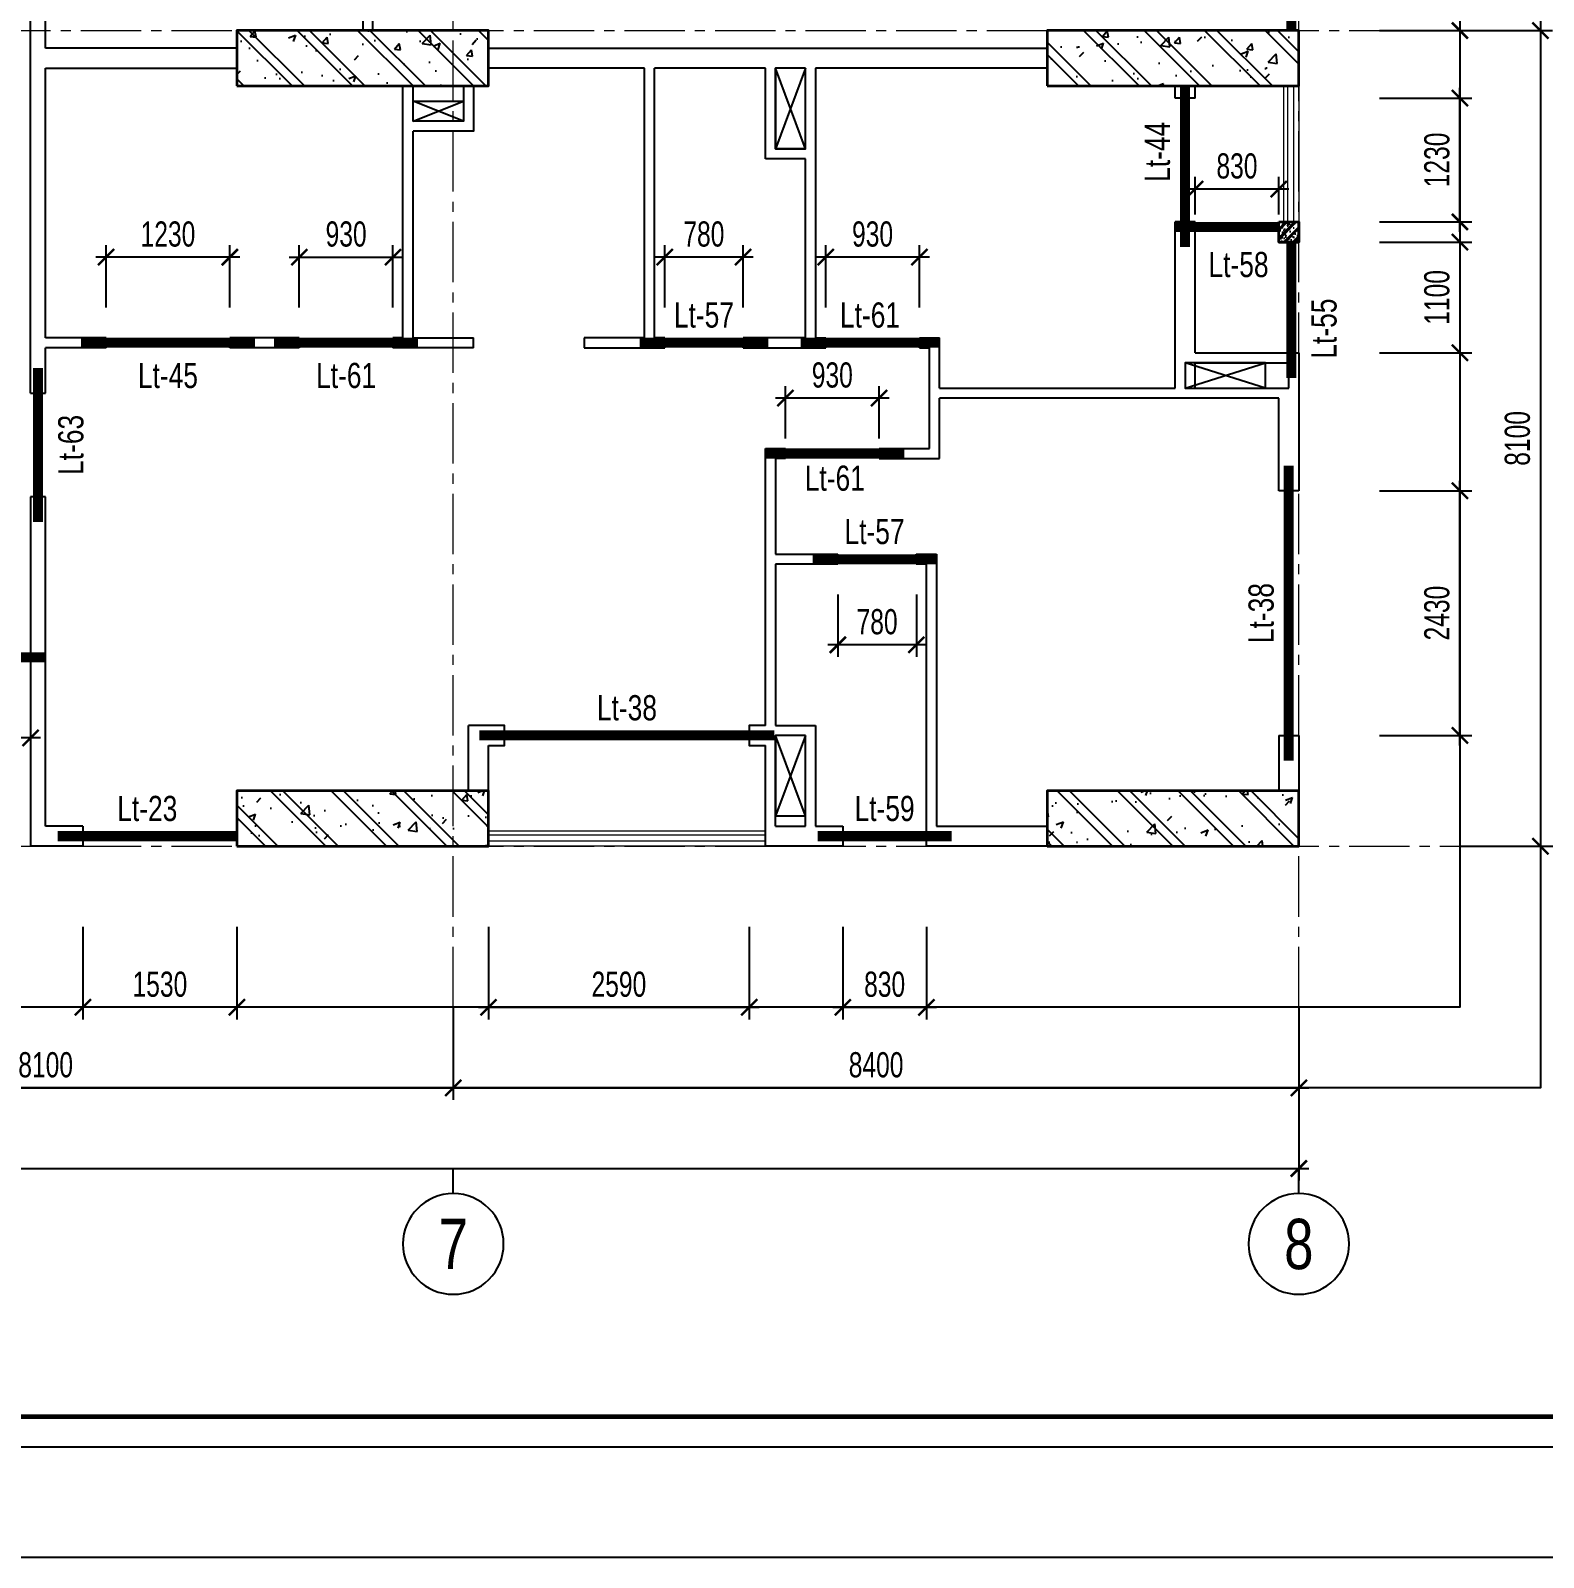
# Model space of a CAD drawing. Header units: millimetres. Extents: x 0 to 84100, y 0 to 158663.
# Drawn here: x 54721 to 69751, y 39863 to 55026 of the extents above; entities that cross this region are included whole.
import ezdxf
from ezdxf.enums import TextEntityAlignment as Align

# ---------------------------------------------------------------- set-up
doc = ezdxf.new("R2010")
doc.units = ezdxf.units.MM
doc.header["$LTSCALE"] = 800
doc.header["$MEASUREMENT"] = 0
doc.linetypes.add('CENTER2', pattern=[1.125, 0.75, -0.125, 0.125, -0.125])
doc.layers.get('DEFPOINTS').update_dxf_attribs({"color": 87})
for name, color, linetype, lineweight in [('02.CDC.DIM', 1, 'Continuous', 20), ('CDC.01.AXIS', 160, 'CENTER2', 13), ('CDC.09.COLUMN', 4, 'Continuous', 35), ('CDC.11.NOTE', 8, 'Continuous', 18)]:
    doc.layers.add(name, color=color, linetype=linetype, lineweight=lineweight)
for name, color, linetype in [('CDC-KHUNGTEN', 9, 'Continuous'), ('CDC.02.DIM', 1, 'Continuous'), ('CDC.03.BORDER', 3, 'Continuous'), ('CDC.06.TEXT', 2, 'Continuous'), ('CDC.10.HATCH', 9, 'Continuous'), ('KCS_LANH_TO', 3, 'Continuous'), ('new bloc sdfasdfk$0$KT-CTN', 3, 'Continuous')]:
    doc.layers.add(name, color=color, linetype=linetype)
doc.layers.add('CDC.15.NOPLOT', color=87, linetype='Continuous', plot=False)
doc.styles.add('BIGTEXT', font='arial.ttf', dxfattribs={"width": 0.8})
doc.styles.add('KCS_SMTEXT', font='arial.ttf', dxfattribs={"width": 0.7})
doc.dimstyles.new('KCS_DIM100', dxfattribs={"dimscale": 100, "dimtxt": 2.5, "dimasz": 1.6, "dimexe": 1.2, "dimexo": 0, "dimgap": 1, "dimtad": 1, "dimdec": 0, "dimzin": 0, "dimdsep": 46, "dimtxsty": 'KCS_SMTEXT', "dimblk": 'ARCHTICK', "dimcen": 0, "dimdle": 1, "dimclrd": 1, "dimclre": 1, "dimclrt": 2, "dimadec": 0, "dimazin": 0, "dimtfac": 1, "dimtdec": 0, "dimtix": 1, "dimtmove": 2, "dimatfit": 3, "dimfxl": 1, "dimtolj": 1, "dimtzin": 0, "dimarcsym": 0})
pattern_1 = [(50, (0, 0), (717.26, -62.752), [75, -825]), (355, (0, 0), (-138.751, 752.192), [60, -660]), (100.4514, (59.8, -5.2), (578.509, 689.4395), [63.74, -701.142]), (46.1842, (0, 200), (1067.241, -165.519), [112.5, -1237.5]), (96.6356, (88.9, 186.2), (934.663, 974.118), [95.61, -1051.713]), (351.1842, (0, 200), (934.662, 974.119), [90, -990]), (21, (100, 150), (596.907, -402.619), [75, -825]), (226, (100, 150), (671.882, -365.54), [60, -660]), (71.4514, (149.74, 116.45), (840.223, 322.5305), [63.74, -701.142]), (67.5, (0, 0), (-155.9162, 294.3745), [0, -652, 0, -670, 0, -662.5]), (4.5, (0, 0), (283.351, 380.1032), [0, -382, 0, -637, 0, -252.5]), (327.5, (-223, 0), (533.8224, -22.5549), [0, -250, 0, -780, 0, -1035]), (317.5, (-323, 0), (583.186, 100.105), [0, -325, 0, -518, 0, -735]), (315, (0, 0), (300.5204, 300.5204), []), (315, (0, 122.5), (300.5204, 300.5204), [])]

# ---------------------------------------------------------------- blocks, each defined once
blk = doc.blocks.new('TRUC9-31')
at = {"layer": 'CDC.10.HATCH', "ltscale": 0.5}
h = blk.add_hatch(dxfattribs=at)
h.set_pattern_fill('BETONG', color=256, scale=100, style=0, pattern_type=2)
h.set_pattern_definition(pattern_1)
h.paths.add_polyline_path([(49250, 7550), (49250, 8100), (47736, 8100), (46750, 8100), (46750, 7550)])
h = blk.add_hatch(dxfattribs=at)
h.set_pattern_fill('BETONG', color=256, scale=100, style=0, pattern_type=2)
h.set_pattern_definition(pattern_1)
h.paths.add_polyline_path([(57300, 7550), (57300, 8100), (55786, 8100), (54800, 8100), (54800, 7550)])
h = blk.add_hatch(dxfattribs=at)
h.set_pattern_fill('BETONG', color=256, scale=100, style=0, pattern_type=2)
h.set_pattern_definition(pattern_1)
h.paths.add_polyline_path([(49250, 0), (49250, 550), (47736, 550), (46750, 550), (46750, 0)])
h = blk.add_hatch(dxfattribs=at)
h.set_pattern_fill('BETONG', color=256, scale=100, style=0, pattern_type=2)
h.set_pattern_definition(pattern_1)
h.paths.add_polyline_path([(54800, 550), (54800, 0), (57300, 0), (57300, 553)])
at = {"layer": 'CDC.01.AXIS'}
for p, q in [((48900, -1600), (48900, 50200)), ((57300, -1600), (57300, 50200)), ((-1600, 8100), (58900, 8100)), ((-1600, 0), (58900, 0))]:
    blk.add_line(p, q, dxfattribs=at)
at = {"layer": 'CDC.09.COLUMN'}
for points in [[(46750, 7550), (49250, 7550), (49250, 8100), (46750, 8100)], [(54800, 7550), (57300, 7550), (57300, 8100), (54800, 8100)], [(46750, 0), (49250, 0), (49250, 550), (46750, 550)], [(54800, 0), (57300, 0), (57300, 550), (54800, 550)]]:
    blk.add_lwpolyline(points, close=True, dxfattribs=at)
blk = doc.blocks.new('new bloc sdfasdfk$0$ktn tang can ho')
at = {"layer": 'new bloc sdfasdfk$0$KT-CTN'}
for p, q in [((35900, -1175), (35600, -375)), ((35900, -375), (35600, -1175)), ((32500, -900), (32000, -700)), ((32000, -900), (32500, -700)), ((39670, -3550), (40470, -3300)), ((40470, -3550), (39670, -3300)), ((35900, -7800), (35600, -7000)), ((35900, -7000), (35600, -7800))]:
    blk.add_line(p, q, dxfattribs=at)
for points in [[(35900, -375), (35600, -375), (35600, -1175), (35900, -1175)], [(32500, -700), (32500, -900), (32000, -900), (32000, -700)], [(40470, -3550), (40470, -3300), (39670, -3300), (39670, -3550)], [(35900, -7000), (35600, -7000), (35600, -7800), (35900, -7800)]]:
    blk.add_lwpolyline(points, close=True, dxfattribs=at)
blk = doc.blocks.new('_ArchTick')
at = {"color": 0, "linetype": 'ByBlock', "const_width": 0.15}
blk.add_lwpolyline([(-0.5, -0.5), (0.5, 0.5)], dxfattribs=at)
blk = doc.blocks.new('*D83')
at = {"layer": 'CDC.02.DIM', "color": 1, "lineweight": -2, "ltscale": 0.5, "transparency": 16777216}
for p, q in [((68921, 63126), (69841, 63126)), ((69721, 63226), (69721, 54926)), ((68921, 55026), (69841, 55026))]:
    blk.add_line(p, q, dxfattribs=at)
at = {"layer": 'DEFPOINTS', "color": 0, "ltscale": 0.5, "transparency": 16777216}
for p in [(68921, 63126), (68921, 55026), (69721, 55026)]:
    blk.add_point(p, dxfattribs=at)
at = {"layer": 'CDC.02.DIM', "color": 1, "lineweight": -2, "ltscale": 0.5, "transparency": 16777216, "xscale": 160, "yscale": 160, "zscale": 160}
for p, rotation in [((69721, 63126), 90), ((69721, 55026), 270)]:
    blk.add_blockref('_ArchTick', p, dxfattribs=dict(at, rotation=rotation))
at = {"layer": 'CDC.02.DIM', "color": 2, "ltscale": 0.5, "transparency": 16777216, "insert": (69493, 59076), "char_height": 250, "attachment_point": 5, "rotation": 90, "style": 'KCS_SMTEXT'}
blk.add_mtext('\\A1;8100', dxfattribs=at)
blk = doc.blocks.new('*D84')
at = {"layer": 'CDC.02.DIM', "color": 1, "lineweight": -2, "ltscale": 0.5, "transparency": 16777216}
for p, q in [((69721, 55126), (69721, 46826)), ((68921, 55026), (69841, 55026)), ((68921, 46926), (69841, 46926))]:
    blk.add_line(p, q, dxfattribs=at)
at = {"layer": 'DEFPOINTS', "color": 0, "ltscale": 0.5, "transparency": 16777216}
for p in [(68921, 55026), (68921, 46926), (69721, 46926)]:
    blk.add_point(p, dxfattribs=at)
at = {"layer": 'CDC.02.DIM', "color": 1, "lineweight": -2, "ltscale": 0.5, "transparency": 16777216, "xscale": 160, "yscale": 160, "zscale": 160}
for p, rotation in [((69721, 55026), 90), ((69721, 46926), 270)]:
    blk.add_blockref('_ArchTick', p, dxfattribs=dict(at, rotation=rotation))
at = {"layer": 'CDC.02.DIM', "color": 2, "ltscale": 0.5, "transparency": 16777216, "insert": (69493, 50976), "char_height": 250, "attachment_point": 5, "rotation": 90, "style": 'KCS_SMTEXT'}
blk.add_mtext('\\A1;8100', dxfattribs=at)
blk = doc.blocks.new('*D90')
at = {"layer": 'CDC.02.DIM', "color": 1, "lineweight": -2, "ltscale": 0.5, "transparency": 16777216}
for p, q in [((50821, 45326), (50821, 44406)), ((58921, 45326), (58921, 44406)), ((50721, 44526), (59021, 44526))]:
    blk.add_line(p, q, dxfattribs=at)
at = {"layer": 'DEFPOINTS', "color": 0, "ltscale": 0.5, "transparency": 16777216}
for p in [(50821, 45326), (58921, 45326), (58921, 44526)]:
    blk.add_point(p, dxfattribs=at)
at = {"layer": 'CDC.02.DIM', "color": 1, "lineweight": -2, "ltscale": 0.5, "transparency": 16777216, "xscale": 160, "yscale": 160, "zscale": 160, "rotation": 180}
blk.add_blockref('_ArchTick', (50821, 44526), dxfattribs=at)
at = {"layer": 'CDC.02.DIM', "color": 1, "lineweight": -2, "ltscale": 0.5, "transparency": 16777216, "xscale": 160, "yscale": 160, "zscale": 160}
blk.add_blockref('_ArchTick', (58921, 44526), dxfattribs=at)
at = {"layer": 'CDC.02.DIM', "color": 2, "ltscale": 0.5, "transparency": 16777216, "insert": (54871, 44754), "char_height": 250, "attachment_point": 5, "style": 'KCS_SMTEXT'}
blk.add_mtext('\\A1;8100', dxfattribs=at)
blk = doc.blocks.new('*D91')
at = {"layer": 'CDC.02.DIM', "color": 1, "lineweight": -2, "ltscale": 0.5, "transparency": 16777216}
for p, q in [((58921, 45326), (58921, 44406)), ((67321, 45326), (67321, 44406)), ((58821, 44526), (67421, 44526))]:
    blk.add_line(p, q, dxfattribs=at)
at = {"layer": 'DEFPOINTS', "color": 0, "ltscale": 0.5, "transparency": 16777216}
for p in [(58921, 45326), (67321, 45326), (67321, 44526)]:
    blk.add_point(p, dxfattribs=at)
at = {"layer": 'CDC.02.DIM', "color": 1, "lineweight": -2, "ltscale": 0.5, "transparency": 16777216, "xscale": 160, "yscale": 160, "zscale": 160, "rotation": 180}
blk.add_blockref('_ArchTick', (58921, 44526), dxfattribs=at)
at = {"layer": 'CDC.02.DIM', "color": 1, "lineweight": -2, "ltscale": 0.5, "transparency": 16777216, "xscale": 160, "yscale": 160, "zscale": 160}
blk.add_blockref('_ArchTick', (67321, 44526), dxfattribs=at)
at = {"layer": 'CDC.02.DIM', "color": 2, "ltscale": 0.5, "transparency": 16777216, "insert": (63121, 44754), "char_height": 250, "attachment_point": 5, "style": 'KCS_SMTEXT'}
blk.add_mtext('\\A1;8400', dxfattribs=at)
blk = doc.blocks.new('*D98')
at = {"layer": 'CDC.02.DIM', "color": 1, "lineweight": -2, "ltscale": 0.5, "transparency": 16777216}
for p, q in [((70721, 46826), (70721, 95626)), ((68921, 95526), (70841, 95526)), ((68921, 46926), (70841, 46926))]:
    blk.add_line(p, q, dxfattribs=at)
at = {"layer": 'DEFPOINTS', "color": 0, "ltscale": 0.5, "transparency": 16777216}
for p in [(68921, 95526), (70721, 95526), (68921, 46926)]:
    blk.add_point(p, dxfattribs=at)
at = {"layer": 'CDC.02.DIM', "color": 1, "lineweight": -2, "ltscale": 0.5, "transparency": 16777216, "xscale": 160, "yscale": 160, "zscale": 160}
for p, rotation in [((70721, 95526), 90), ((70721, 46926), 270)]:
    blk.add_blockref('_ArchTick', p, dxfattribs=dict(at, rotation=rotation))
at = {"layer": 'CDC.02.DIM', "color": 2, "ltscale": 0.5, "transparency": 16777216, "insert": (70493, 71226), "char_height": 250, "attachment_point": 5, "rotation": 90, "style": 'KCS_SMTEXT'}
blk.add_mtext('\\A1;48600', dxfattribs=at)
blk = doc.blocks.new('*D100')
at = {"layer": 'CDC.02.DIM', "color": 1, "lineweight": -2, "ltscale": 0.5, "transparency": 16777216}
for p, q in [((10021, 45326), (10021, 43606)), ((67321, 45326), (67321, 43606)), ((9921, 43726), (67421, 43726))]:
    blk.add_line(p, q, dxfattribs=at)
at = {"layer": 'DEFPOINTS', "color": 0, "ltscale": 0.5, "transparency": 16777216}
for p in [(10021, 45326), (67321, 45326), (67321, 43726)]:
    blk.add_point(p, dxfattribs=at)
at = {"layer": 'CDC.02.DIM', "color": 1, "lineweight": -2, "ltscale": 0.5, "transparency": 16777216, "xscale": 160, "yscale": 160, "zscale": 160, "rotation": 180}
blk.add_blockref('_ArchTick', (10021, 43726), dxfattribs=at)
at = {"layer": 'CDC.02.DIM', "color": 1, "lineweight": -2, "ltscale": 0.5, "transparency": 16777216, "xscale": 160, "yscale": 160, "zscale": 160}
blk.add_blockref('_ArchTick', (67321, 43726), dxfattribs=at)
at = {"layer": 'CDC.02.DIM', "color": 2, "ltscale": 0.5, "transparency": 16777216, "insert": (38671, 43954), "char_height": 250, "attachment_point": 5, "style": 'KCS_SMTEXT'}
blk.add_mtext('\\A1;57300', dxfattribs=at)
blk = doc.blocks.new('*D174')
at = {"layer": 'CDC.02.DIM', "color": 1, "lineweight": -2, "ltscale": 0.5, "transparency": 16777216}
for p, q in [((68121, 56126), (69041, 56126)), ((68921, 56226), (68921, 54926)), ((68121, 55026), (69041, 55026))]:
    blk.add_line(p, q, dxfattribs=at)
at = {"layer": 'DEFPOINTS', "color": 0, "ltscale": 0.5, "transparency": 16777216}
for p in [(68121, 56126), (68121, 55026), (68921, 55026)]:
    blk.add_point(p, dxfattribs=at)
at = {"layer": 'CDC.02.DIM', "color": 1, "lineweight": -2, "ltscale": 0.5, "transparency": 16777216, "xscale": 160, "yscale": 160, "zscale": 160}
for p, rotation in [((68921, 56126), 90), ((68921, 55026), 270)]:
    blk.add_blockref('_ArchTick', p, dxfattribs=dict(at, rotation=rotation))
at = {"layer": 'CDC.02.DIM', "color": 2, "ltscale": 0.5, "transparency": 16777216, "insert": (68693, 55576), "char_height": 250, "attachment_point": 5, "rotation": 90, "style": 'KCS_SMTEXT'}
blk.add_mtext('\\A1;1100', dxfattribs=at)
blk = doc.blocks.new('*D175')
at = {"layer": 'CDC.02.DIM', "color": 1, "lineweight": -2, "ltscale": 0.5, "transparency": 16777216}
for p, q in [((68921, 53026), (68921, 54456)), ((68121, 54356), (69041, 54356)), ((68121, 53126), (69041, 53126))]:
    blk.add_line(p, q, dxfattribs=at)
at = {"layer": 'DEFPOINTS', "color": 0, "ltscale": 0.5, "transparency": 16777216}
for p in [(68121, 54356), (68921, 54356), (68121, 53126)]:
    blk.add_point(p, dxfattribs=at)
at = {"layer": 'CDC.02.DIM', "color": 1, "lineweight": -2, "ltscale": 0.5, "transparency": 16777216, "xscale": 160, "yscale": 160, "zscale": 160}
for p, rotation in [((68921, 54356), 90), ((68921, 53126), 270)]:
    blk.add_blockref('_ArchTick', p, dxfattribs=dict(at, rotation=rotation))
at = {"layer": 'CDC.02.DIM', "color": 2, "ltscale": 0.5, "transparency": 16777216, "insert": (68693, 53741), "char_height": 250, "attachment_point": 5, "rotation": 90, "style": 'KCS_SMTEXT'}
blk.add_mtext('\\A1;1230', dxfattribs=at)
blk = doc.blocks.new('*D176')
at = {"layer": 'CDC.02.DIM', "color": 1, "lineweight": -2, "ltscale": 0.5, "transparency": 16777216}
for p, q in [((68121, 52926), (69041, 52926)), ((68921, 53026), (68921, 51726)), ((68121, 51826), (69041, 51826))]:
    blk.add_line(p, q, dxfattribs=at)
at = {"layer": 'DEFPOINTS', "color": 0, "ltscale": 0.5, "transparency": 16777216}
for p in [(68121, 52926), (68121, 51826), (68921, 51826)]:
    blk.add_point(p, dxfattribs=at)
at = {"layer": 'CDC.02.DIM', "color": 1, "lineweight": -2, "ltscale": 0.5, "transparency": 16777216, "xscale": 160, "yscale": 160, "zscale": 160}
for p, rotation in [((68921, 52926), 90), ((68921, 51826), 270)]:
    blk.add_blockref('_ArchTick', p, dxfattribs=dict(at, rotation=rotation))
at = {"layer": 'CDC.02.DIM', "color": 2, "ltscale": 0.5, "transparency": 16777216, "insert": (68693, 52376), "char_height": 250, "attachment_point": 5, "rotation": 90, "style": 'KCS_SMTEXT'}
blk.add_mtext('\\A1;1100', dxfattribs=at)
blk = doc.blocks.new('*D177')
at = {"layer": 'CDC.02.DIM', "color": 1, "lineweight": -2, "ltscale": 0.5, "transparency": 16777216}
for p, q in [((68921, 47926), (68921, 50556)), ((68121, 50456), (69041, 50456)), ((68121, 48026), (69041, 48026))]:
    blk.add_line(p, q, dxfattribs=at)
at = {"layer": 'DEFPOINTS', "color": 0, "ltscale": 0.5, "transparency": 16777216}
for p in [(68121, 50456), (68921, 50456), (68121, 48026)]:
    blk.add_point(p, dxfattribs=at)
at = {"layer": 'CDC.02.DIM', "color": 1, "lineweight": -2, "ltscale": 0.5, "transparency": 16777216, "xscale": 160, "yscale": 160, "zscale": 160}
for p, rotation in [((68921, 50456), 90), ((68921, 48026), 270)]:
    blk.add_blockref('_ArchTick', p, dxfattribs=dict(at, rotation=rotation))
at = {"layer": 'CDC.02.DIM', "color": 2, "ltscale": 0.5, "transparency": 16777216, "insert": (68693, 49241), "char_height": 250, "attachment_point": 5, "rotation": 90, "style": 'KCS_SMTEXT'}
blk.add_mtext('\\A1;2430', dxfattribs=at)
blk = doc.blocks.new('*D187')
at = {"layer": 'CDC.02.DIM', "color": 1, "lineweight": -2, "transparency": 16777216}
for p, q in [((61900, 52776), (60921, 52776)), ((61021, 52276), (61021, 52896)), ((61800, 52276), (61800, 52896))]:
    blk.add_line(p, q, dxfattribs=at)
at = {"layer": 'DEFPOINTS', "color": 0, "transparency": 16777216}
for p in [(61021, 52776), (61021, 52276), (61800, 52276)]:
    blk.add_point(p, dxfattribs=at)
at = {"layer": 'CDC.02.DIM', "color": 1, "lineweight": -2, "transparency": 16777216, "xscale": 160, "yscale": 160, "zscale": 160, "rotation": 180}
blk.add_blockref('_ArchTick', (61021, 52776), dxfattribs=at)
at = {"layer": 'CDC.02.DIM', "color": 1, "lineweight": -2, "transparency": 16777216, "xscale": 160, "yscale": 160, "zscale": 160}
blk.add_blockref('_ArchTick', (61800, 52776), dxfattribs=at)
at = {"layer": 'CDC.02.DIM', "color": 2, "transparency": 16777216, "insert": (61410, 53004), "char_height": 250, "attachment_point": 5, "style": 'KCS_SMTEXT'}
blk.add_mtext('\\A1;780', dxfattribs=at)
blk = doc.blocks.new('*D188')
at = {"layer": 'CDC.02.DIM', "color": 1, "lineweight": -2, "transparency": 16777216}
for p, q in [((63651, 52776), (62521, 52776)), ((62621, 52276), (62621, 52896)), ((63551, 52276), (63551, 52896))]:
    blk.add_line(p, q, dxfattribs=at)
at = {"layer": 'DEFPOINTS', "color": 0, "transparency": 16777216}
for p in [(62621, 52776), (62621, 52276), (63551, 52276)]:
    blk.add_point(p, dxfattribs=at)
at = {"layer": 'CDC.02.DIM', "color": 1, "lineweight": -2, "transparency": 16777216, "xscale": 160, "yscale": 160, "zscale": 160, "rotation": 180}
blk.add_blockref('_ArchTick', (62621, 52776), dxfattribs=at)
at = {"layer": 'CDC.02.DIM', "color": 1, "lineweight": -2, "transparency": 16777216, "xscale": 160, "yscale": 160, "zscale": 160}
blk.add_blockref('_ArchTick', (63551, 52776), dxfattribs=at)
at = {"layer": 'CDC.02.DIM', "color": 2, "transparency": 16777216, "insert": (63086, 53004), "char_height": 250, "attachment_point": 5, "style": 'KCS_SMTEXT'}
blk.add_mtext('\\A1;930', dxfattribs=at)
blk = doc.blocks.new('*D192')
at = {"layer": 'CDC.02.DIM', "color": 1, "lineweight": -2, "transparency": 16777216}
for p, q in [((56801, 52776), (55371, 52776)), ((55471, 52276), (55471, 52896)), ((56701, 52276), (56701, 52896))]:
    blk.add_line(p, q, dxfattribs=at)
at = {"layer": 'DEFPOINTS', "color": 0, "transparency": 16777216}
for p in [(55471, 52776), (55471, 52276), (56701, 52276)]:
    blk.add_point(p, dxfattribs=at)
at = {"layer": 'CDC.02.DIM', "color": 1, "lineweight": -2, "transparency": 16777216, "xscale": 160, "yscale": 160, "zscale": 160, "rotation": 180}
blk.add_blockref('_ArchTick', (55471, 52776), dxfattribs=at)
at = {"layer": 'CDC.02.DIM', "color": 1, "lineweight": -2, "transparency": 16777216, "xscale": 160, "yscale": 160, "zscale": 160}
blk.add_blockref('_ArchTick', (56701, 52776), dxfattribs=at)
at = {"layer": 'CDC.02.DIM', "color": 2, "transparency": 16777216, "insert": (56086, 53004), "char_height": 250, "attachment_point": 5, "style": 'KCS_SMTEXT'}
blk.add_mtext('\\A1;1230', dxfattribs=at)
blk = doc.blocks.new('*D193')
at = {"layer": 'CDC.02.DIM', "color": 1, "lineweight": -2, "transparency": 16777216}
for p, q in [((57291, 52776), (58421, 52776)), ((57391, 52276), (57391, 52896)), ((58321, 52276), (58321, 52896))]:
    blk.add_line(p, q, dxfattribs=at)
at = {"layer": 'DEFPOINTS', "color": 0, "transparency": 16777216}
for p in [(58321, 52776), (57391, 52276), (58321, 52276)]:
    blk.add_point(p, dxfattribs=at)
at = {"layer": 'CDC.02.DIM', "color": 1, "lineweight": -2, "transparency": 16777216, "xscale": 160, "yscale": 160, "zscale": 160, "rotation": 180}
blk.add_blockref('_ArchTick', (57391, 52776), dxfattribs=at)
at = {"layer": 'CDC.02.DIM', "color": 1, "lineweight": -2, "transparency": 16777216, "xscale": 160, "yscale": 160, "zscale": 160}
blk.add_blockref('_ArchTick', (58321, 52776), dxfattribs=at)
at = {"layer": 'CDC.02.DIM', "color": 2, "transparency": 16777216, "insert": (57856, 53004), "char_height": 250, "attachment_point": 5, "style": 'KCS_SMTEXT'}
blk.add_mtext('\\A1;930', dxfattribs=at)
blk = doc.blocks.new('*D194')
at = {"layer": 'CDC.02.DIM', "color": 1, "lineweight": -2, "ltscale": 0.5, "transparency": 16777216}
for p, q in [((59271, 46126), (59271, 45206)), ((61861, 46126), (61861, 45206)), ((59171, 45326), (61961, 45326))]:
    blk.add_line(p, q, dxfattribs=at)
at = {"layer": 'DEFPOINTS', "color": 0, "ltscale": 0.5, "transparency": 16777216}
for p in [(59271, 46126), (61861, 46126), (61861, 45326)]:
    blk.add_point(p, dxfattribs=at)
at = {"layer": 'CDC.02.DIM', "color": 1, "lineweight": -2, "ltscale": 0.5, "transparency": 16777216, "xscale": 160, "yscale": 160, "zscale": 160, "rotation": 180}
blk.add_blockref('_ArchTick', (59271, 45326), dxfattribs=at)
at = {"layer": 'CDC.02.DIM', "color": 1, "lineweight": -2, "ltscale": 0.5, "transparency": 16777216, "xscale": 160, "yscale": 160, "zscale": 160}
blk.add_blockref('_ArchTick', (61861, 45326), dxfattribs=at)
at = {"layer": 'CDC.02.DIM', "color": 2, "ltscale": 0.5, "transparency": 16777216, "insert": (60566, 45554), "char_height": 250, "attachment_point": 5, "style": 'KCS_SMTEXT'}
blk.add_mtext('\\A1;2590', dxfattribs=at)
blk = doc.blocks.new('*D195')
at = {"layer": 'CDC.02.DIM', "color": 1, "lineweight": -2, "ltscale": 0.5, "transparency": 16777216}
for p, q in [((62791, 46126), (62791, 45206)), ((63621, 46126), (63621, 45206)), ((62691, 45326), (63721, 45326))]:
    blk.add_line(p, q, dxfattribs=at)
at = {"layer": 'DEFPOINTS', "color": 0, "ltscale": 0.5, "transparency": 16777216}
for p in [(62791, 46126), (63621, 46126), (63621, 45326)]:
    blk.add_point(p, dxfattribs=at)
at = {"layer": 'CDC.02.DIM', "color": 1, "lineweight": -2, "ltscale": 0.5, "transparency": 16777216, "xscale": 160, "yscale": 160, "zscale": 160, "rotation": 180}
blk.add_blockref('_ArchTick', (62791, 45326), dxfattribs=at)
at = {"layer": 'CDC.02.DIM', "color": 1, "lineweight": -2, "ltscale": 0.5, "transparency": 16777216, "xscale": 160, "yscale": 160, "zscale": 160}
blk.add_blockref('_ArchTick', (63621, 45326), dxfattribs=at)
at = {"layer": 'CDC.02.DIM', "color": 2, "ltscale": 0.5, "transparency": 16777216, "insert": (63206, 45554), "char_height": 250, "attachment_point": 5, "style": 'KCS_SMTEXT'}
blk.add_mtext('\\A1;830', dxfattribs=at)
blk = doc.blocks.new('*D196')
at = {"layer": 'CDC.02.DIM', "color": 1, "lineweight": -2, "ltscale": 0.5, "transparency": 16777216}
for p, q in [((55241, 46126), (55241, 45206)), ((56771, 46126), (56771, 45206)), ((56871, 45326), (55141, 45326))]:
    blk.add_line(p, q, dxfattribs=at)
at = {"layer": 'DEFPOINTS', "color": 0, "ltscale": 0.5, "transparency": 16777216}
for p in [(55241, 46126), (56771, 46126), (55241, 45326)]:
    blk.add_point(p, dxfattribs=at)
at = {"layer": 'CDC.02.DIM', "color": 1, "lineweight": -2, "ltscale": 0.5, "transparency": 16777216, "xscale": 160, "yscale": 160, "zscale": 160, "rotation": 180}
blk.add_blockref('_ArchTick', (55241, 45326), dxfattribs=at)
at = {"layer": 'CDC.02.DIM', "color": 1, "lineweight": -2, "ltscale": 0.5, "transparency": 16777216, "xscale": 160, "yscale": 160, "zscale": 160}
blk.add_blockref('_ArchTick', (56771, 45326), dxfattribs=at)
at = {"layer": 'CDC.02.DIM', "color": 2, "ltscale": 0.5, "transparency": 16777216, "insert": (56006, 45554), "char_height": 250, "attachment_point": 5, "style": 'KCS_SMTEXT'}
blk.add_mtext('\\A1;1530', dxfattribs=at)
blk = doc.blocks.new('*D248')
at = {"layer": 'CDC.02.DIM', "color": 1, "lineweight": -2, "transparency": 16777216}
for p, q in [((66291, 53198), (66291, 53572)), ((67121, 53198), (67121, 53572)), ((67221, 53452), (66191, 53452))]:
    blk.add_line(p, q, dxfattribs=at)
at = {"layer": 'DEFPOINTS', "color": 0, "transparency": 16777216}
for p in [(66291, 53452), (66291, 53198), (67121, 53198)]:
    blk.add_point(p, dxfattribs=at)
at = {"layer": 'CDC.02.DIM', "color": 1, "lineweight": -2, "transparency": 16777216, "xscale": 160, "yscale": 160, "zscale": 160, "rotation": 180}
blk.add_blockref('_ArchTick', (66291, 53452), dxfattribs=at)
at = {"layer": 'CDC.02.DIM', "color": 1, "lineweight": -2, "transparency": 16777216, "xscale": 160, "yscale": 160, "zscale": 160}
blk.add_blockref('_ArchTick', (67121, 53452), dxfattribs=at)
at = {"layer": 'CDC.02.DIM', "color": 2, "transparency": 16777216, "insert": (66706, 53680), "char_height": 250, "attachment_point": 5, "style": 'KCS_SMTEXT'}
blk.add_mtext('\\A1;830', dxfattribs=at)
blk = doc.blocks.new('*D249')
at = {"layer": 'CDC.02.DIM', "color": 1, "lineweight": -2, "transparency": 16777216}
for p, q in [((62741, 49426), (62741, 48806)), ((63521, 49426), (63521, 48806)), ((63621, 48926), (62641, 48926))]:
    blk.add_line(p, q, dxfattribs=at)
at = {"layer": 'DEFPOINTS', "color": 0, "transparency": 16777216}
for p in [(62741, 49426), (63521, 49426), (62741, 48926)]:
    blk.add_point(p, dxfattribs=at)
at = {"layer": 'CDC.02.DIM', "color": 1, "lineweight": -2, "transparency": 16777216, "xscale": 160, "yscale": 160, "zscale": 160, "rotation": 180}
blk.add_blockref('_ArchTick', (62741, 48926), dxfattribs=at)
at = {"layer": 'CDC.02.DIM', "color": 1, "lineweight": -2, "transparency": 16777216, "xscale": 160, "yscale": 160, "zscale": 160}
blk.add_blockref('_ArchTick', (63521, 48926), dxfattribs=at)
at = {"layer": 'CDC.02.DIM', "color": 2, "transparency": 16777216, "insert": (63131, 49154), "char_height": 250, "attachment_point": 5, "style": 'KCS_SMTEXT'}
blk.add_mtext('\\A1;780', dxfattribs=at)
blk = doc.blocks.new('*D250')
at = {"layer": 'CDC.02.DIM', "color": 1, "lineweight": -2, "transparency": 16777216}
for p, q in [((62221, 50976), (62221, 51496)), ((63151, 50976), (63151, 51496)), ((63251, 51376), (62121, 51376))]:
    blk.add_line(p, q, dxfattribs=at)
at = {"layer": 'DEFPOINTS', "color": 0, "transparency": 16777216}
for p in [(62221, 51376), (62221, 50976), (63151, 50976)]:
    blk.add_point(p, dxfattribs=at)
at = {"layer": 'CDC.02.DIM', "color": 1, "lineweight": -2, "transparency": 16777216, "xscale": 160, "yscale": 160, "zscale": 160, "rotation": 180}
blk.add_blockref('_ArchTick', (62221, 51376), dxfattribs=at)
at = {"layer": 'CDC.02.DIM', "color": 1, "lineweight": -2, "transparency": 16777216, "xscale": 160, "yscale": 160, "zscale": 160}
blk.add_blockref('_ArchTick', (63151, 51376), dxfattribs=at)
at = {"layer": 'CDC.02.DIM', "color": 2, "transparency": 16777216, "insert": (62686, 51604), "char_height": 250, "attachment_point": 5, "style": 'KCS_SMTEXT'}
blk.add_mtext('\\A1;930', dxfattribs=at)
blk = doc.blocks.new('*D373')
at = {"layer": 'CDC.02.DIM', "color": 1, "lineweight": -2, "transparency": 16777216}
for p, q in [((52921, 48501), (52921, 47881)), ((54721, 48501), (54721, 47881)), ((54821, 48001), (52821, 48001))]:
    blk.add_line(p, q, dxfattribs=at)
at = {"layer": 'DEFPOINTS', "color": 0, "transparency": 16777216}
for p in [(52921, 48501), (54721, 48501), (52921, 48001)]:
    blk.add_point(p, dxfattribs=at)
at = {"layer": 'CDC.02.DIM', "color": 1, "lineweight": -2, "transparency": 16777216, "xscale": 160, "yscale": 160, "zscale": 160, "rotation": 180}
blk.add_blockref('_ArchTick', (52921, 48001), dxfattribs=at)
at = {"layer": 'CDC.02.DIM', "color": 1, "lineweight": -2, "transparency": 16777216, "xscale": 160, "yscale": 160, "zscale": 160}
blk.add_blockref('_ArchTick', (54721, 48001), dxfattribs=at)
at = {"layer": 'CDC.02.DIM', "color": 2, "transparency": 16777216, "insert": (53821, 48229), "char_height": 250, "attachment_point": 5, "style": 'KCS_SMTEXT'}
blk.add_mtext('\\A1;1800', dxfattribs=at)
blk = doc.blocks.new('_Axis name')
at = {"layer": 'CDC.02.DIM'}
blk.add_line((0, 2.5), (0, 0), dxfattribs=at)
blk.add_circle((0, 7.5), 5, dxfattribs=at)
at = {"layer": 'CDC.02.DIM', "style": 'BIGTEXT', "width": 0.75}
blk.add_attdef('.', text='', height=5, dxfattribs=at).set_placement((0, 7.5), align=Align.MIDDLE)
blk = doc.blocks.new('Khung tên chuẩn')
at = {"layer": 'CDC-KHUNGTEN', "color": 8}
blk.add_lwpolyline([(75096, 1100), (83000, 1100), (83000, 58300), (3000, 58300), (3000, 1100), (75096, 1100)], dxfattribs=at)
at = {"layer": 'CDC-KHUNGTEN', "color": 255, "lineweight": 60}
blk.add_lwpolyline([(74900, 1400), (74900, 58000), (3300, 58000), (3300, 1400), (74900, 1400)], close=True, dxfattribs=at)
at = {"layer": 'DEFPOINTS', "color": 1, "ltscale": 0.2}
blk.add_lwpolyline([(0, 0), (0, 59400), (84100, 59400), (84100, 0), (0, 0)], close=True, dxfattribs=at)

msp = doc.modelspace()

# ---------------------------------------------------------------- hatches: boundary and pattern name
at = {"layer": 'CDC.10.HATCH', "ltscale": 0.5}
h = msp.add_hatch(dxfattribs=at)
h.set_pattern_fill('DANG-01', color=256, scale=15, style=0, pattern_type=2)
h.set_pattern_definition([(50, (-4004496.45, -484187.52), (107.5890274, -9.4128202), [11.25, -123.75]), (355, (-4004496.45, -484187.52), (-20.8127, 112.82882), [9, -99]), (100.4514, (-4004487.49, -484188.31), (86.7764073, 103.4159313), [9.5610285, -105.1713168]), (46.1842, (-4004496.45, -484157.52), (160.0861573, -24.827852), [16.875, -185.625]), (96.6356, (-4004483.11, -484159.6), (140.199406, 146.1176806), [14.341543, -157.75695]), (351.1842, (-4004496.45, -484157.52), (140.199292, 146.11779), [13.5, -148.5]), (21, (-4004481.45, -484165.02), (89.5360578, -60.3928336), [11.25, -123.75]), (326, (-4004481.45, -484165.02), (36.4972998, 108.7725068), [9, -99]), (71.4514, (-4004473.99, -484170.06), (126.0333943, 48.3795745), [9.5610285, -105.1713168]), (37.5, (-4004496.45, -484187.524), (1.8239783, 49.93407807), [0, -97.8, 0, -100.5, 0, -99.375]), (7.5, (-4004496.45, -484187.524), (39.4604306, 59.1617568), [0, -57.3, 0, -95.55, 0, -37.875]), (327.5, (-4004529.9, -484187.524), (80.07336543, -3.38323076), [0, -37.5, 0, -117, 0, -155.25]), (317.5, (-4004544.9, -484187.524), (87.4779254, 15.0157473), [0, -48.75, 0, -77.7, 0, -110.25]), (45, (-4004496.45, -484187.524), (-45.0780573, 45.0780573), []), (45, (-4004496.45, -484169.15), (-45.0780573, 45.0780573), [])])
h.paths.add_polyline_path([(67120.7, 53126.2), (67320.7, 53126.2), (67320.7, 52926.2), (67120.7, 52926.2)])

# ---------------------------------------------------------------- linework, layer by layer
at = {"layer": 'CDC.03.BORDER'}
for p, q in [((54720.7, 51426.1), (54720.7, 58221.1)), ((58120.7, 55026.1), (58120.7, 57951.1)), ((58020.7, 57851.1), (58020.7, 55026.1)), ((54870.7, 54851.1), (54870.7, 57471.1)), ((58020.7, 55026.1), (56770.7, 55026.1)), ((56770.7, 55026.1), (56770.7, 54851.1)), ((58120.7, 55026.1), (59270.7, 55026.1)), ((59270.7, 54851.1), (59270.7, 55026.1)), ((56770.7, 54851.1), (54870.7, 54851.1)), ((56770.7, 54851.1), (54870.7, 54851.1)), ((59270.7, 54651.1), (59270.7, 54851.1)), ((64820.7, 54851.1), (64820.7, 54651.1)), ((54870.7, 54651.1), (56770.7, 54651.1)), ((54870.7, 51976.1), (54870.7, 54651.1)), ((60820.7, 54651.1), (59270.7, 54651.1)), ((60820.7, 51976.1), (60820.7, 54651.1)), ((62020.7, 54651.1), (60920.7, 54651.1)), ((60920.7, 51976.1), (60920.7, 54651.1)), ((62020.7, 53751.1), (62020.7, 54651.1)), ((62420.7, 54651.1), (62120.7, 54651.1)), ((62120.7, 53851.1), (62120.7, 54651.1)), ((62420.7, 53851.1), (62420.7, 54651.1)), ((62520.7, 54651.1), (62520.7, 51976.1)), ((64820.7, 54651.1), (62520.7, 54651.1)), ((58420.7, 51976.1), (58420.7, 54476.1)), ((58520.7, 54126.1), (58520.7, 54476.1)), ((66090.7, 54356.2), (66090.7, 54476.2)), ((66290.7, 54476.1), (67320.7, 54476.1)), ((66290.7, 54356.2), (66290.7, 54476.1)), ((66290.7, 54356.2), (66090.7, 54356.2)), ((58520.7, 51976.1), (58520.7, 54026.1)), ((62420.7, 53851.1), (62120.7, 53851.1)), ((62420.7, 53751.1), (62020.7, 53751.1)), ((62420.7, 51976.1), (62420.7, 53751.1)), ((66090.7, 51476.2), (66090.7, 53126.2)), ((66290.7, 53126.2), (66090.7, 53126.2)), ((66290.7, 51826.2), (66290.7, 53126.2)), ((55470.7, 51976.1), (54870.7, 51976.1)), ((54870.7, 51426.1), (54870.7, 51876.1)), ((55470.7, 51876.1), (54870.7, 51876.1)), ((55470.7, 51876.1), (55470.7, 51976.1)), ((57390.7, 51976.1), (56700.7, 51976.1)), ((56700.7, 51876.1), (56700.7, 51976.1)), ((57390.7, 51876.1), (56700.7, 51876.1)), ((57390.7, 51976.1), (57390.7, 51876.1)), ((58420.7, 51976.1), (58320.7, 51976.1)), ((58320.7, 51976.1), (58320.7, 51876.1)), ((59120.7, 51876.1), (58320.7, 51876.1)), ((58520.7, 51976.1), (59120.7, 51976.1)), ((59120.7, 51876.1), (59120.7, 51976.1)), ((60820.7, 51976.1), (60220.7, 51976.1)), ((60220.7, 51976.1), (60220.7, 51876.1)), ((60220.7, 51876.1), (61020.7, 51876.1)), ((61020.7, 51976.1), (60920.7, 51976.1)), ((61020.7, 51876.1), (61020.7, 51976.1)), ((61020.7, 51876.1), (61020.7, 51976.1)), ((62420.7, 51976.1), (61800.7, 51976.1)), ((61800.7, 51876.1), (61800.7, 51976.1)), ((61800.7, 51876.1), (62620.7, 51876.1)), ((62520.7, 51976.1), (62620.7, 51976.1)), ((62620.7, 51876.1), (62620.7, 51976.1)), ((63550.7, 51976.1), (63750.7, 51976.1)), ((63550.7, 51876.1), (63550.7, 51976.1)), ((63550.7, 51876.1), (63650.7, 51876.1)), ((63650.7, 50876.1), (63650.7, 51876.1)), ((63750.7, 51476.1), (63750.7, 51976.1)), ((66290.7, 51826.2), (67320.7, 51826.2)), ((66290.7, 51476.1), (66290.7, 51726.2)), ((66290.7, 51726.2), (67220.7, 51726.2)), ((67220.7, 51476.1), (67220.7, 51726.2)), ((67320.7, 51826.2), (67320.7, 50456.1)), ((54720.7, 51426.1), (54870.7, 51426.1)), ((63750.7, 51476.1), (66090.7, 51476.2)), ((66290.7, 51476.1), (67220.7, 51476.1)), ((67120.7, 51376.1), (63750.7, 51376.1)), ((63750.7, 50776.1), (63750.7, 51376.1)), ((67120.7, 50456.1), (67120.7, 51376.1)), ((62020.7, 50876.1), (62220.7, 50876.1)), ((62020.7, 48126.1), (62020.7, 50876.1)), ((62220.7, 50876.1), (62220.7, 50776.1)), ((63150.7, 50876.1), (63650.7, 50876.1)), ((63150.7, 50876.1), (63150.7, 50776.1)), ((62220.7, 50776.1), (62120.7, 50776.1)), ((62120.7, 50776.1), (62120.7, 49826.1)), ((63150.7, 50776.1), (63750.7, 50776.1)), ((54870.7, 50396.1), (54720.7, 50396.1)), ((54720.7, 50396.1), (54720.7, 46926.1)), ((54870.7, 47126.1), (54870.7, 50396.1)), ((67320.7, 50456.1), (67120.7, 50456.1)), ((62120.7, 49826.1), (62740.7, 49826.1)), ((62740.7, 49726.1), (62740.7, 49826.1)), ((63520.7, 49826.1), (63720.7, 49826.1)), ((63520.7, 49726.1), (63520.7, 49826.1)), ((63720.7, 49826.1), (63720.7, 47126.1)), ((62120.7, 49726.1), (62120.7, 48126.1)), ((62740.7, 49726.1), (62120.7, 49726.1)), ((63620.7, 49726.1), (63520.7, 49726.1)), ((63620.7, 46926.1), (63620.7, 49726.1)), ((59070.7, 47476.1), (59070.7, 48126.1)), ((62120.7, 48126.1), (62520.7, 48126.1)), ((62520.7, 48126.1), (62520.7, 47126.1)), ((59270.7, 47476.1), (59270.7, 47926.1)), ((62020.7, 46926.1), (62020.7, 47926.1)), ((62120.7, 47126.1), (62120.7, 48026.1)), ((62420.7, 48026.1), (62120.7, 48026.1)), ((62420.7, 47126.1), (62420.7, 48026.1)), ((67120.7, 48026.1), (67120.7, 47476.1)), ((67120.7, 48026.1), (67320.7, 48026.1)), ((67320.7, 48026.1), (67320.7, 47476.1)), ((67320.7, 47476.1), (67120.7, 47476.1)), ((55240.7, 47126.1), (54870.7, 47126.1)), ((55240.7, 47126.1), (55240.7, 46926.1)), ((62120.7, 47126.1), (62420.7, 47126.1)), ((62520.7, 47126.1), (62790.7, 47126.1)), ((62790.7, 47126.1), (62790.7, 46926.1)), ((63720.7, 47126.1), (64820.7, 47126.1)), ((55240.7, 46926.1), (54720.7, 46926.1)), ((62790.7, 46926.1), (62020.7, 46926.1)), ((64820.7, 46926.1), (63620.7, 46926.1))]:
    msp.add_line(p, q, dxfattribs=at)
for points in [[(59270.7, 54851.1), (64820.7, 54851.1), (64820.7, 55026.2), (65620.7, 55026.2)], [(59020.7, 54476.1), (59020.7, 54126.1), (58520.7, 54126.1)], [(59120.7, 54476.1), (59120.7, 54026.1), (58520.7, 54026.1)], [(59270.7, 47926.1), (59430.7, 47926.1), (59430.7, 48126.1), (59070.7, 48126.1)], [(62020.7, 48126.1), (61860.7, 48126.1), (61860.7, 47926.1), (62020.7, 47926.1)]]:
    msp.add_lwpolyline(points, dxfattribs=at)
at = {"layer": 'CDC.09.COLUMN', "color": 4, "ltscale": 0.5}
for p, q in [((67120.7, 52926.2), (67120.7, 53126.2)), ((67120.7, 53126.2), (67320.7, 53126.2)), ((67320.7, 52926.2), (67320.7, 53126.2)), ((67120.7, 52926.2), (67320.7, 52926.2))]:
    msp.add_line(p, q, dxfattribs=at)
at = {"layer": 'CDC.09.COLUMN'}
msp.add_lwpolyline([(67120.7, 53126.2), (67320.7, 53126.2), (67320.7, 52926.2), (67120.7, 52926.2)], close=True, dxfattribs=at)
at = {"layer": 'CDC.11.NOTE'}
for p, q in [((67170.7, 53126.2), (67170.7, 54476.1)), ((67210.7, 53126.2), (67210.7, 54476.1)), ((67270.7, 53126.2), (67270.7, 54476.1)), ((67320.7, 54476.1), (67320.7, 53126.2)), ((62020.7, 47076.1), (59270.7, 47076.1)), ((62020.7, 47036.1), (59270.7, 47036.1)), ((62020.7, 46976.1), (59270.7, 46976.1)), ((62020.7, 46926.1), (59270.7, 46926.1))]:
    msp.add_line(p, q, dxfattribs=at)
at = {"layer": 'CDC.11.NOTE', "lineweight": 13}
msp.add_line((62520.7, 47571.1), (62520.7, 47581.1), dxfattribs=at)
at = {"layer": 'CDC.15.NOPLOT'}
for points in [[(7620.7, 97926.1), (69720.7, 97926.1), (69720.7, 44526.1), (7620.7, 44526.1)], [(8420.7, 97126.1), (68920.7, 97126.1), (68920.7, 45326.1), (8420.7, 45326.1)]]:
    msp.add_lwpolyline(points, close=True, dxfattribs=at)
at = {"layer": 'KCS_LANH_TO', "color": 5, "const_width": 100}
for points in [[(67245.7, 56126.2), (67245.7, 55026.2)], [(67245.7, 52926.2), (67245.7, 51576.2)], [(54795.7, 51676.1), (54795.7, 50146.1)]]:
    msp.add_lwpolyline(points, dxfattribs=at)
at = {"layer": 'KCS_LANH_TO', "color": 7, "const_width": 100}
for points in [[(66190.6, 54476.1), (66190.6, 52876.2)], [(67220.7, 50706.1), (67220.7, 47776.1)], [(59180.7, 48026.1), (62110.7, 48026.1)], [(54990.7, 47026.1), (56770.7, 47026.1)], [(62540.7, 47026.1), (63870.7, 47026.1)]]:
    msp.add_lwpolyline(points, dxfattribs=at)
at = {"layer": 'KCS_LANH_TO', "color": 9, "const_width": 100}
for points in [[(66090.7, 53076.2), (67120.7, 53076.2)], [(55220.7, 51926.1), (56950.7, 51926.1)], [(57140.7, 51926.1), (58570.7, 51926.1)], [(60770.7, 51926.1), (62050.7, 51926.1)], [(62370.7, 51926.1), (63750.7, 51926.1)], [(62020.7, 50826.1), (63400.7, 50826.1)], [(62490.7, 49776.1), (63720.7, 49776.1)], [(54870.7, 48801.1), (52770.7, 48801.1)]]:
    msp.add_lwpolyline(points, dxfattribs=at)

# ---------------------------------------------------------------- block references
msp.add_blockref('Khung tên chuẩn', (0, 39862.9))
at = {"layer": '02.CDC.DIM'}
ref = msp.add_blockref('_Axis name', (58920.7, 43726.1), dxfattribs=dict(at, xscale=-100, yscale=100, zscale=100, rotation=180))
ref.add_attrib('.', '7', dxfattribs={"layer": 'CDC.02.DIM', "height": 500, "style": 'BIGTEXT', "width": 0.75}).set_placement((58920.7, 42976.1), align=Align.MIDDLE)
ref = msp.add_blockref('_Axis name', (67320.7, 43726.1), dxfattribs=dict(at, xscale=-100, yscale=100, zscale=100, rotation=180))
ref.add_attrib('.', '8', dxfattribs={"layer": 'CDC.02.DIM', "height": 500, "style": 'BIGTEXT', "width": 0.75}).set_placement((67320.7, 42976.1), align=Align.MIDDLE)
at = {"layer": 'CDC.11.NOTE'}
msp.add_blockref('TRUC9-31', (10020.7, 46926.1), dxfattribs=at)
at = {"layer": 'new bloc sdfasdfk$0$KT-CTN'}
msp.add_blockref('new bloc sdfasdfk$0$ktn tang can ho', (26520.7, 55026.1), dxfattribs=at)

# ---------------------------------------------------------------- texts
at = {"layer": 'CDC.06.TEXT', "style": 'KCS_SMTEXT', "width": 0.75}
for s, rotation, p in [('Lt-44', 90, (66040.6, 53821.8)), ('Lt-61', 360, (63060.7, 52076.1)), ('Lt-55', 90, (67695.7, 52066.2)), ('Lt-63', 90, (55245.7, 50911.1)), ('Lt-38', 90, (67070.7, 49241.1))]:
    msp.add_text(s, height=250, rotation=rotation, dxfattribs=at).set_placement(p, align=Align.CENTER)
for s, p in [('Lt-58', (66721.7, 52577.5)), ('Lt-57', (61410.7, 52076.1)), ('Lt-45', (56085.7, 51476.1)), ('Lt-61', (57855.7, 51476.1)), ('Lt-61', (62710.7, 50456.1)), ('Lt-57', (63105.7, 49926.1)), ('Lt-38', (60645.7, 48176.1)), ('Lt-23', (55880.7, 47176.1)), ('Lt-59', (63205.7, 47176.1))]:
    msp.add_text(s, height=250, dxfattribs=at).set_placement(p, align=Align.CENTER)

# ---------------------------------------------------------------- dimensions: what is measured, and where the dimension line sits
at = {"layer": 'CDC.02.DIM', "ltscale": 0.5}
for base, p1, p2, angle, picture, middle in [((70720.7, 95526.1), (68920.7, 46926.1), (68920.7, 95526.1), 90, '*D98', (70493, 71226.1)), ((69720.7, 55026.1), (68920.7, 63126.1), (68920.7, 55026.1), 90, '*D83', (69493, 59076.1)), ((68920.6, 55026.1), (68120.6, 56126.2), (68120.6, 55026.1), 90, '*D174', (68693, 55576.2)), ((69720.7, 46926.1), (68920.7, 55026.1), (68920.7, 46926.1), 90, '*D84', (69493, 50976.1)), ((68920.6, 54356.1), (68120.6, 53126.2), (68120.6, 54356.1), 270, '*D175', (68692.9, 53741.2)), ((68920.6, 51826.2), (68120.6, 52926.2), (68120.6, 51826.2), 90, '*D176', (68693, 52376.2)), ((68920.6, 50456.1), (68120.6, 48026.1), (68120.6, 50456.1), 270, '*D177', (68692.9, 49241.1)), ((55240.7, 45326.1), (56770.7, 46126.1), (55240.7, 46126.2), 180, '*D196', (56005.7, 45553.9))]:
    dim = msp.add_linear_dim(base=base, p1=p1, p2=p2, angle=angle, dimstyle='KCS_DIM100', dxfattribs=at)
    dim.commit()
    dim.dimension.update_dxf_attribs({"geometry": picture, "text_midpoint": middle})
at = {"layer": 'CDC.02.DIM'}
for base, p1, p2, picture, middle in [((66290.7, 53452.3), (67120.7, 53198.4), (66290.7, 53198.4), '*D248', (66705.7, 53680)), ((55470.7, 52776.1), (56700.7, 52276.1), (55470.7, 52276.1), '*D192', (56085.7, 53003.9)), ((61020.7, 52776.1), (61800.3, 52276.1), (61020.7, 52276.1), '*D187', (61410.5, 53003.8)), ((62620.7, 52776.1), (63550.7, 52276.1), (62620.7, 52276.1), '*D188', (63085.7, 53003.9)), ((62220.7, 51376.1), (63150.7, 50976.1), (62220.7, 50976.1), '*D250', (62685.7, 51603.9)), ((62740.7, 48926.1), (63520.7, 49426.1), (62740.7, 49426.1), '*D249', (63130.7, 49153.8)), ((52920.7, 48001.1), (54720.7, 48501.1), (52920.7, 48501.1), '*D373', (53820.7, 48228.8))]:
    dim = msp.add_linear_dim(base=base, p1=p1, p2=p2, angle=180, dimstyle='KCS_DIM100', dxfattribs=at)
    dim.commit()
    dim.dimension.update_dxf_attribs({"geometry": picture, "text_midpoint": middle})
dim = msp.add_linear_dim(base=(58320.7, 52776.1), p1=(57390.7, 52276.1), p2=(58320.7, 52276.1), dimstyle='KCS_DIM100', dxfattribs=at)
dim.commit()
dim.dimension.update_dxf_attribs({"geometry": '*D193', "text_midpoint": (57855.7, 53003.9)})
at = {"layer": 'CDC.02.DIM', "ltscale": 0.5}
for base, p1, p2, picture, middle in [((61860.7, 45326.1), (59270.7, 46126.1), (61860.7, 46126.2), '*D194', (60565.7, 45553.8)), ((63620.7, 45326.1), (62790.7, 46126.1), (63620.7, 46126.2), '*D195', (63205.7, 45553.9)), ((67320.7, 43726.1), (10020.7, 45326.1), (67320.7, 45326.1), '*D100', (38670.7, 43953.9)), ((58920.7, 44526.1), (50820.7, 45326.1), (58920.7, 45326.1), '*D90', (54870.7, 44753.8)), ((67320.7, 44526.1), (58920.7, 45326.1), (67320.7, 45326.1), '*D91', (63120.7, 44753.8))]:
    dim = msp.add_linear_dim(base=base, p1=p1, p2=p2, dimstyle='KCS_DIM100', dxfattribs=at)
    dim.commit()
    dim.dimension.update_dxf_attribs({"geometry": picture, "text_midpoint": middle})

doc.saveas('drawing.dxf')
